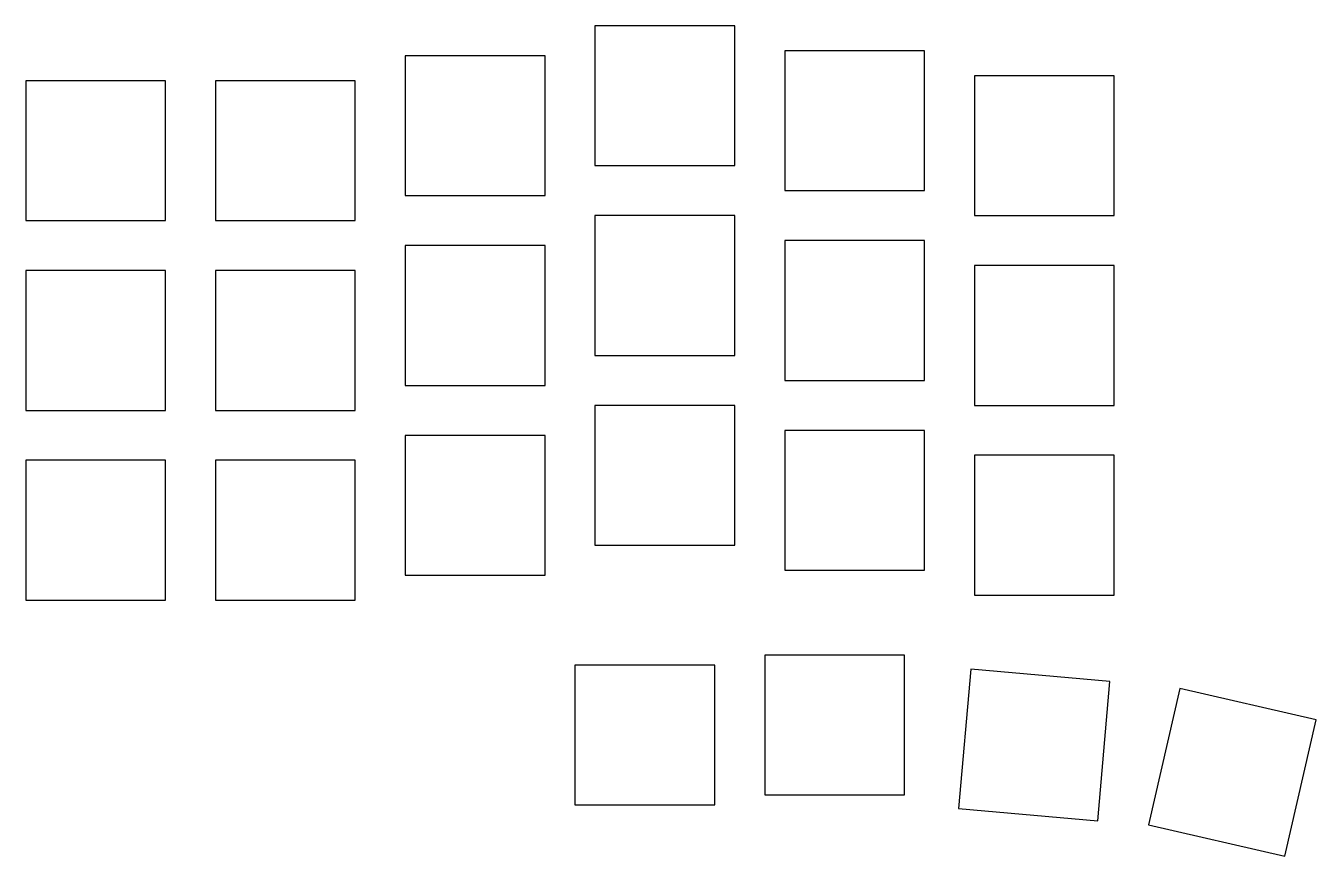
# Model space of a CAD drawing. Header units: millimetres. Extents: x 43 to 172, y -164 to -80.
import ezdxf

# ---------------------------------------------------------------- set-up
doc = ezdxf.new("R2010")
doc.units = ezdxf.units.MM

msp = doc.modelspace()

# ---------------------------------------------------------------- linework, layer by layer
for p, q in [((114, -80.5), (100, -80.5)), ((100, -80.5), (100, -94.5)), ((114, -94.5), (114, -80.5)), ((95, -83.5), (81, -83.5)), ((81, -83.5), (81, -97.5)), ((95, -97.5), (95, -83.5)), ((133, -83), (119, -83)), ((119, -83), (119, -97)), ((133, -97), (133, -83)), ((57, -86), (43, -86)), ((43, -86), (43, -100)), ((57, -100), (57, -86)), ((76, -86), (62, -86)), ((62, -86), (62, -100)), ((76, -100), (76, -86)), ((152, -85.5), (138, -85.5)), ((138, -85.5), (138, -99.5)), ((152, -99.5), (152, -85.5)), ((100, -94.5), (114, -94.5)), ((81, -97.5), (95, -97.5)), ((119, -97), (133, -97)), ((114, -99.5), (100, -99.5)), ((100, -99.5), (100, -113.5)), ((114, -113.5), (114, -99.5)), ((138, -99.5), (152, -99.5)), ((43, -100), (57, -100)), ((62, -100), (76, -100)), ((133, -102), (119, -102)), ((119, -102), (119, -116)), ((133, -116), (133, -102)), ((95, -102.5), (81, -102.5)), ((81, -102.5), (81, -116.5)), ((95, -116.5), (95, -102.5)), ((152, -104.5), (138, -104.5)), ((138, -104.5), (138, -118.5)), ((152, -118.5), (152, -104.5)), ((57, -105), (43, -105)), ((43, -105), (43, -119)), ((57, -119), (57, -105)), ((76, -105), (62, -105)), ((62, -105), (62, -119)), ((76, -119), (76, -105)), ((100, -113.5), (114, -113.5)), ((119, -116), (133, -116)), ((81, -116.5), (95, -116.5)), ((114, -118.5), (100, -118.5)), ((100, -118.5), (100, -132.5)), ((114, -132.5), (114, -118.5)), ((138, -118.5), (152, -118.5)), ((43, -119), (57, -119)), ((62, -119), (76, -119)), ((133, -121), (119, -121)), ((119, -121), (119, -135)), ((133, -135), (133, -121)), ((95, -121.5), (81, -121.5)), ((81, -121.5), (81, -135.5)), ((95, -135.5), (95, -121.5)), ((57, -124), (43, -124)), ((43, -124), (43, -138)), ((57, -138), (57, -124)), ((76, -124), (62, -124)), ((62, -124), (62, -138)), ((76, -138), (76, -124)), ((152, -123.5), (138, -123.5)), ((138, -123.5), (138, -137.5)), ((152, -137.5), (152, -123.5)), ((100, -132.5), (114, -132.5)), ((81, -135.5), (95, -135.5)), ((119, -135), (133, -135)), ((43, -138), (57, -138)), ((62, -138), (76, -138)), ((138, -137.5), (152, -137.5)), ((112, -144.5), (98, -144.5)), ((98, -144.5), (98, -158.5)), ((112, -158.5), (112, -144.5)), ((131, -143.5), (117, -143.5)), ((117, -143.5), (117, -157.5)), ((131, -157.5), (131, -143.5)), ((137.64, -144.92), (136.42, -158.86)), ((151.58, -146.14), (137.64, -144.92)), ((150.36, -160.08), (151.58, -146.14)), ((158.59, -146.84), (155.44, -160.49)), ((172.23, -149.99), (158.59, -146.84)), ((169.08, -163.63), (172.23, -149.99)), ((117, -157.5), (131, -157.5)), ((98, -158.5), (112, -158.5)), ((136.42, -158.86), (150.36, -160.08)), ((155.44, -160.49), (169.08, -163.63))]:
    msp.add_line(p, q)

doc.saveas('drawing.dxf')
